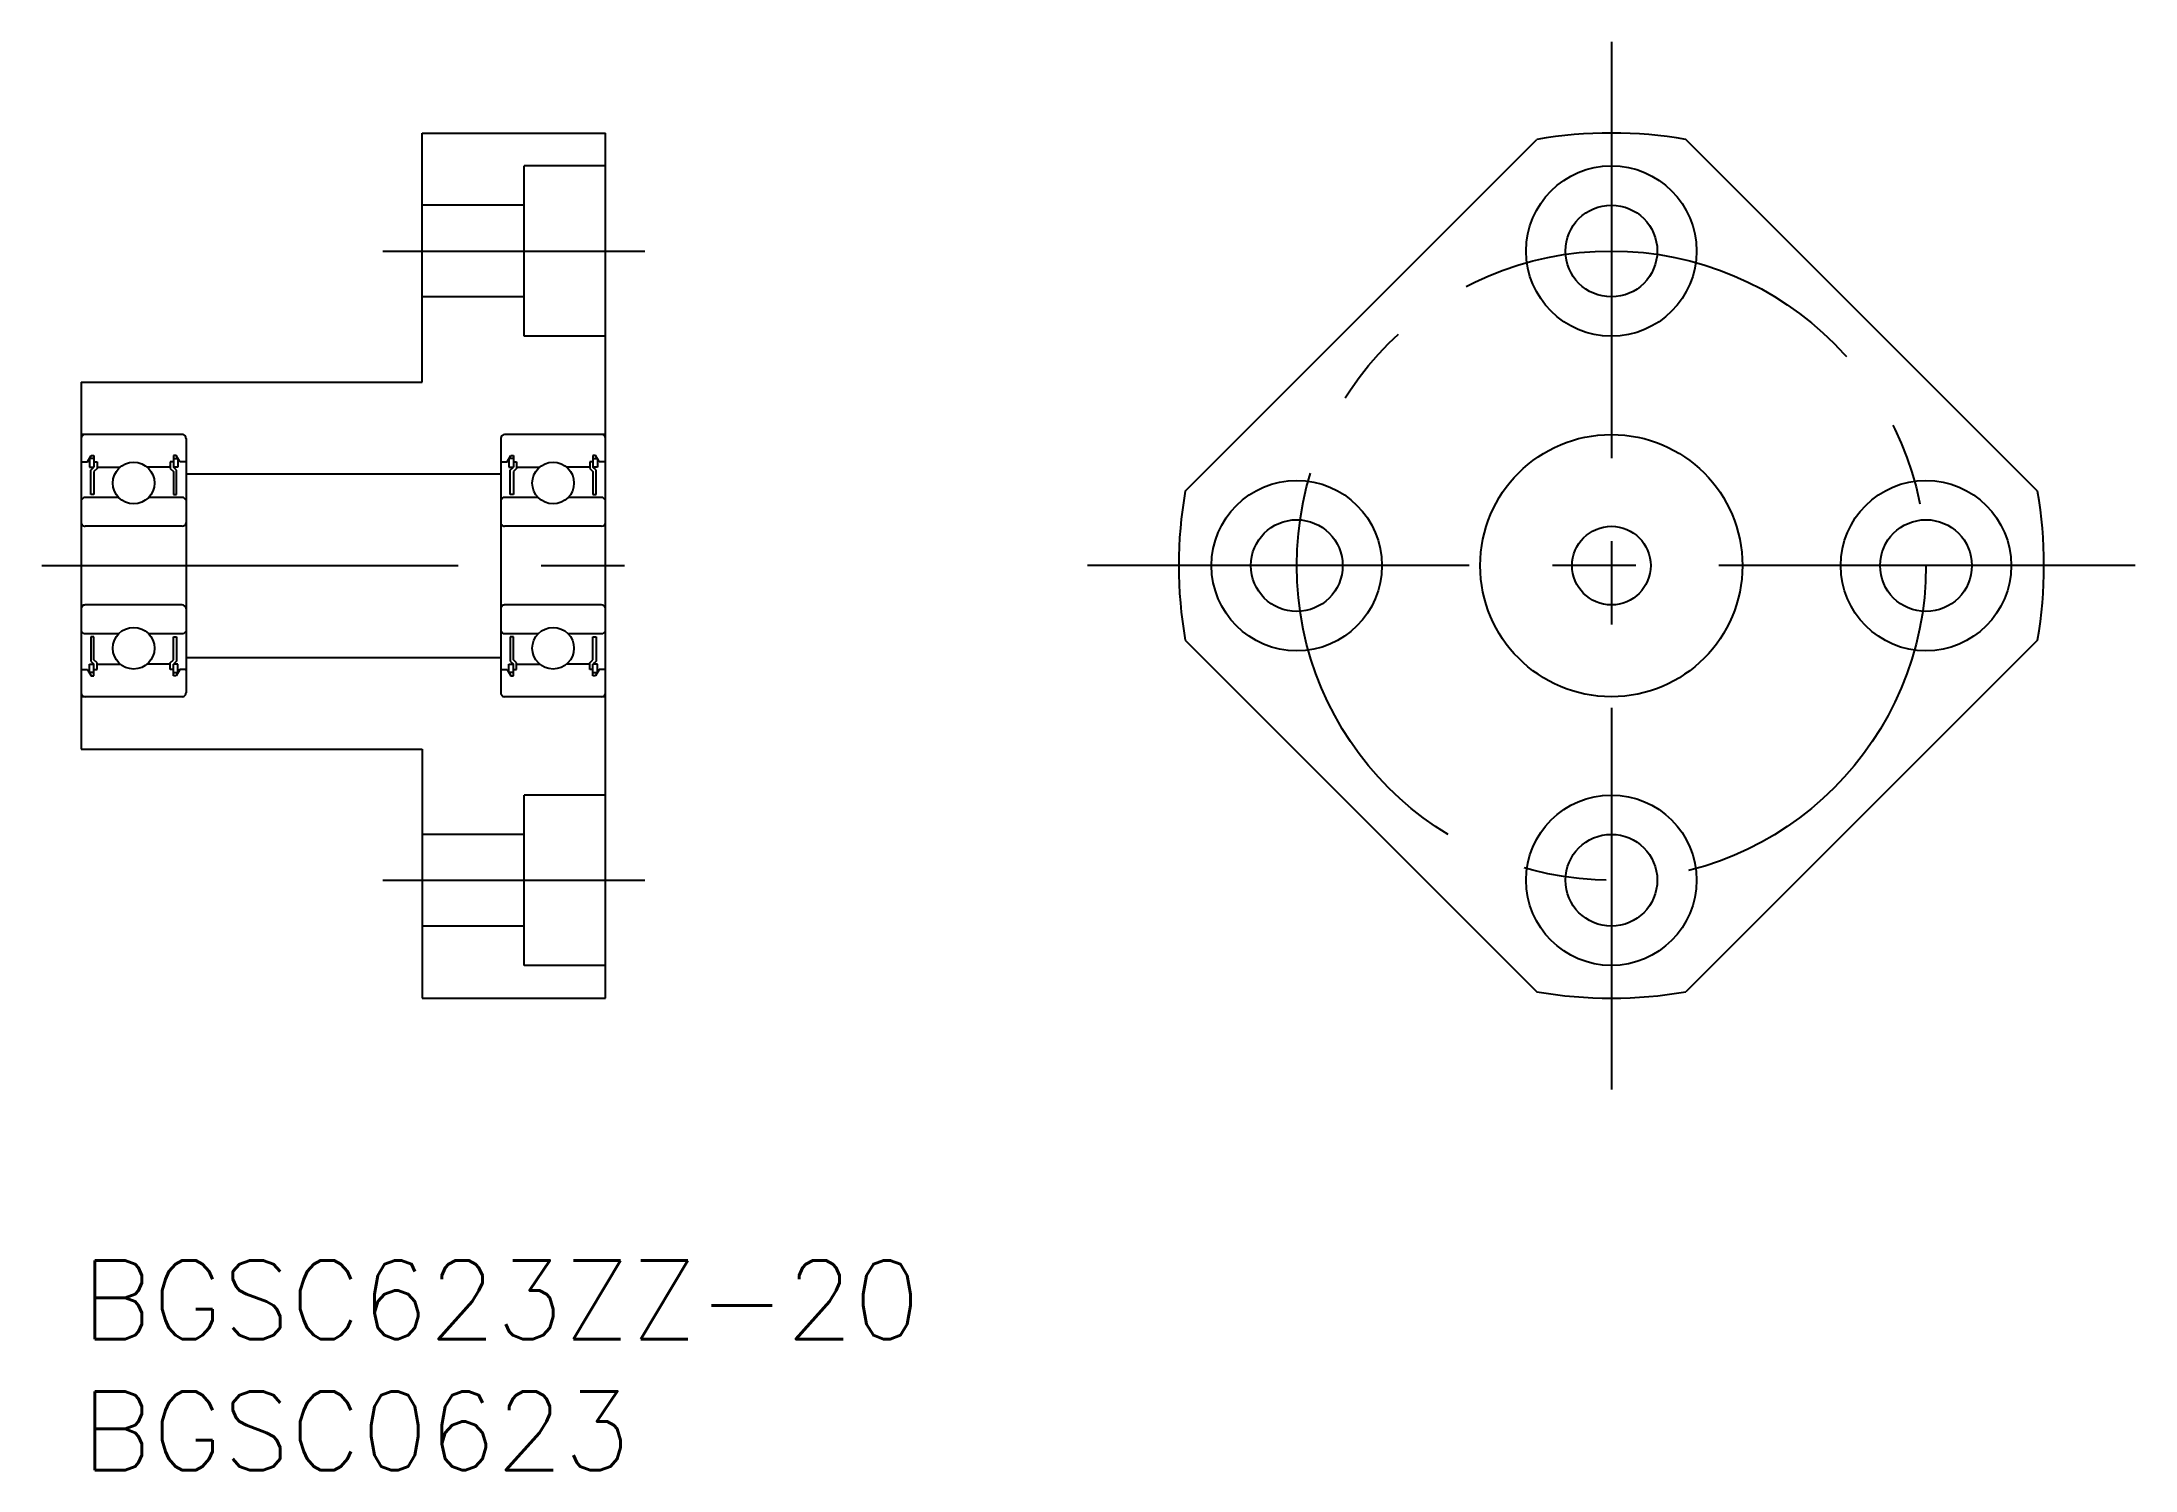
# Model space of a CAD drawing. Extents: x -1.5 to 78.3, y -8 to 46.5.
import ezdxf

# ---------------------------------------------------------------- set-up
doc = ezdxf.new("R2010")
doc.units = 0
doc.header["$LTSCALE"] = 0.5
doc.linetypes.add('CENTER', pattern=[50.8, 31.75, -6.35, 6.35, -6.35])
for name, color, linetype in [('MSM_CENTER', 1, 'CENTER'), ('MSM_CONTINUOUS', 7, 'CONTINUOUS'), ('MSM_PART_NUMBER', 7, 'CONTINUOUS')]:
    doc.layers.add(name, color=color, linetype=linetype)
doc.styles.get("Standard").update_dxf_attribs({"font": 'txt.shx', "height": 3, "bigfont": 'bigfont.shx'})

# ---------------------------------------------------------------- blocks, each defined once
blk = doc.blocks.new('*U1')
at = {"layer": 'MSM_PART_NUMBER'}
blk.add_text('BGSC623ZZ-20', height=3, dxfattribs=at).set_placement((0, -3))
blk = doc.blocks.new('*U2')
at = {"layer": 'MSM_PART_NUMBER'}
blk.add_text('BGSC0623', height=3, dxfattribs=at).set_placement((0, -8))

msp = doc.modelspace()

# ---------------------------------------------------------------- linework, layer by layer
at = {"layer": 'MSM_CENTER'}
for p, q in [((58.362, 46.477), (58.362, 6.523)), ((11.5, 38.5), (21.5, 38.5)), ((-1.5, 26.5), (21.5, 26.5)), ((78.339, 26.5), (38.384, 26.5)), ((11.5, 14.5), (21.5, 14.5))]:
    msp.add_line(p, q, dxfattribs=at)
msp.add_circle((58.362, 26.5), 12, dxfattribs=at)
at = {"layer": 'MSM_CONTINUOUS'}
for p, q in [((13, 43), (20, 43)), ((13, 33.5), (13, 43)), ((20, 10), (20, 43)), ((42.107, 29.338), (55.524, 42.754)), ((74.616, 29.338), (61.199, 42.754)), ((16.9, 35.25), (16.9, 41.75)), ((20, 41.75), (16.9, 41.75)), ((16.9, 40.25), (13, 40.25)), ((16.9, 36.75), (13, 36.75)), ((20, 35.25), (16.9, 35.25)), ((0, 33.5), (0, 19.5)), ((0, 33.5), (13, 33.5)), ((3.85, 31.5), (0, 31.5)), ((4, 31.35), (4, 21.65)), ((16, 31.35), (16, 21.65)), ((20, 31.5), (16.15, 31.5)), ((0, 30.49), (0.03, 30.46)), ((0.03, 30.46), (0.241, 30.46)), ((0.241, 30.46), (0.381, 30.701)), ((0.483, 30.581), (0.311, 30.581)), ((0.311, 30.581), (0.311, 30.26)), ((0.381, 30.701), (0.483, 30.701)), ((0.483, 30.701), (0.483, 30.26)), ((0.483, 30.46), (0.603, 30.46)), ((0.603, 30.46), (0.603, 30.21)), ((3.397, 30.46), (3.397, 30.21)), ((3.518, 30.46), (3.397, 30.46)), ((3.518, 30.701), (3.518, 30.26)), ((3.619, 30.701), (3.518, 30.701)), ((3.518, 30.581), (3.689, 30.581)), ((3.759, 30.46), (3.619, 30.701)), ((3.689, 30.581), (3.689, 30.26)), ((3.97, 30.46), (3.759, 30.46)), ((4, 30.49), (3.97, 30.46)), ((16, 30.49), (16.03, 30.46)), ((16.03, 30.46), (16.241, 30.46)), ((16.241, 30.46), (16.381, 30.701)), ((16.483, 30.581), (16.311, 30.581)), ((16.311, 30.581), (16.311, 30.26)), ((16.381, 30.701), (16.483, 30.701)), ((16.483, 30.701), (16.483, 30.26)), ((16.483, 30.46), (16.603, 30.46)), ((16.603, 30.46), (16.603, 30.21)), ((19.397, 30.46), (19.397, 30.21)), ((19.518, 30.46), (19.397, 30.46)), ((19.518, 30.701), (19.518, 30.26)), ((19.619, 30.701), (19.518, 30.701)), ((19.518, 30.581), (19.689, 30.581)), ((19.759, 30.46), (19.619, 30.701)), ((19.689, 30.581), (19.689, 30.26)), ((19.97, 30.46), (19.759, 30.46)), ((20, 30.49), (19.97, 30.46)), ((0.311, 30.26), (0.483, 30.26)), ((0.362, 30.139), (0.483, 30.26)), ((0.362, 29.216), (0.362, 30.139)), ((0.603, 30.21), (0.483, 30.089)), ((0.483, 30.089), (0.483, 29.216)), ((0.603, 30.29), (0.633, 30.26)), ((0.633, 30.26), (1.49, 30.26)), ((3.367, 30.26), (2.51, 30.26)), ((3.397, 30.29), (3.367, 30.26)), ((3.397, 30.21), (3.518, 30.089)), ((3.638, 30.139), (3.518, 30.26)), ((3.689, 30.26), (3.518, 30.26)), ((3.518, 30.089), (3.518, 29.216)), ((3.638, 29.216), (3.638, 30.139)), ((4, 30), (16, 30)), ((16.311, 30.26), (16.483, 30.26)), ((16.362, 30.139), (16.483, 30.26)), ((16.362, 29.216), (16.362, 30.139)), ((16.603, 30.21), (16.483, 30.089)), ((16.483, 30.089), (16.483, 29.216)), ((16.603, 30.29), (16.633, 30.26)), ((16.633, 30.26), (17.492, 30.26)), ((19.367, 30.26), (18.508, 30.26)), ((19.397, 30.29), (19.367, 30.26)), ((19.397, 30.21), (19.518, 30.089)), ((19.638, 30.139), (19.518, 30.26)), ((19.689, 30.26), (19.518, 30.26)), ((19.518, 30.089), (19.518, 29.216)), ((19.638, 29.216), (19.638, 30.139)), ((0.1, 29.1), (0, 29)), ((1.426, 29.1), (0.1, 29.1)), ((0.483, 29.216), (0.362, 29.216)), ((3.9, 29.1), (2.574, 29.1)), ((3.518, 29.216), (3.638, 29.216)), ((4, 29), (3.9, 29.1)), ((16.1, 29.1), (16, 29)), ((17.428, 29.1), (16.1, 29.1)), ((16.483, 29.216), (16.362, 29.216)), ((19.9, 29.1), (18.572, 29.1)), ((19.518, 29.216), (19.638, 29.216)), ((20, 29), (19.9, 29.1)), ((3.85, 28), (0.15, 28)), ((19.85, 28), (16.15, 28)), ((3.85, 25), (0.15, 25)), ((19.85, 25), (16.15, 25)), ((0.1, 23.9), (0, 24)), ((4, 24), (3.9, 23.9)), ((16.1, 23.9), (16, 24)), ((20, 24), (19.9, 23.9)), ((1.426, 23.9), (0.1, 23.9)), ((0.483, 23.784), (0.362, 23.784)), ((0.362, 23.784), (0.362, 22.861)), ((0.483, 22.911), (0.483, 23.784)), ((3.9, 23.9), (2.574, 23.9)), ((3.518, 22.911), (3.518, 23.784)), ((3.518, 23.784), (3.638, 23.784)), ((3.638, 23.784), (3.638, 22.861)), ((17.428, 23.9), (16.1, 23.9)), ((16.483, 23.784), (16.362, 23.784)), ((16.362, 23.784), (16.362, 22.861)), ((16.483, 22.911), (16.483, 23.784)), ((19.9, 23.9), (18.574, 23.9)), ((19.518, 22.911), (19.518, 23.784)), ((19.518, 23.784), (19.638, 23.784)), ((19.638, 23.784), (19.638, 22.861)), ((42.107, 23.662), (55.524, 10.246)), ((74.616, 23.662), (61.199, 10.246)), ((0, 22.51), (0.03, 22.54)), ((0.03, 22.54), (0.241, 22.54)), ((0.241, 22.54), (0.381, 22.299)), ((0.311, 22.74), (0.483, 22.74)), ((0.311, 22.419), (0.311, 22.74)), ((0.483, 22.419), (0.311, 22.419)), ((0.362, 22.861), (0.483, 22.74)), ((0.603, 22.79), (0.483, 22.911)), ((0.483, 22.299), (0.483, 22.74)), ((0.483, 22.54), (0.603, 22.54)), ((0.603, 22.54), (0.603, 22.79)), ((0.603, 22.71), (0.633, 22.74)), ((0.633, 22.74), (1.49, 22.74)), ((3.367, 22.74), (2.51, 22.74)), ((3.397, 22.71), (3.367, 22.74)), ((3.397, 22.79), (3.518, 22.911)), ((3.397, 22.54), (3.397, 22.79)), ((3.518, 22.54), (3.397, 22.54)), ((3.638, 22.861), (3.518, 22.74)), ((3.518, 22.299), (3.518, 22.74)), ((3.689, 22.74), (3.518, 22.74)), ((3.518, 22.419), (3.689, 22.419)), ((3.759, 22.54), (3.619, 22.299)), ((3.689, 22.419), (3.689, 22.74)), ((3.97, 22.54), (3.759, 22.54)), ((4, 22.51), (3.97, 22.54)), ((4, 23), (16, 23)), ((16, 22.51), (16.03, 22.54)), ((16.03, 22.54), (16.241, 22.54)), ((16.241, 22.54), (16.381, 22.299)), ((16.311, 22.74), (16.483, 22.74)), ((16.311, 22.419), (16.311, 22.74)), ((16.483, 22.419), (16.311, 22.419)), ((16.362, 22.861), (16.483, 22.74)), ((16.603, 22.79), (16.483, 22.911)), ((16.483, 22.299), (16.483, 22.74)), ((16.483, 22.54), (16.603, 22.54)), ((16.603, 22.54), (16.603, 22.79)), ((16.603, 22.71), (16.633, 22.74)), ((16.633, 22.74), (17.49, 22.74)), ((19.367, 22.74), (18.51, 22.74)), ((19.397, 22.71), (19.367, 22.74)), ((19.397, 22.79), (19.518, 22.911)), ((19.397, 22.54), (19.397, 22.79)), ((19.518, 22.54), (19.397, 22.54)), ((19.638, 22.861), (19.518, 22.74)), ((19.518, 22.299), (19.518, 22.74)), ((19.689, 22.74), (19.518, 22.74)), ((19.518, 22.419), (19.689, 22.419)), ((19.759, 22.54), (19.619, 22.299)), ((19.689, 22.419), (19.689, 22.74)), ((19.97, 22.54), (19.759, 22.54)), ((20, 22.51), (19.97, 22.54)), ((0.381, 22.299), (0.483, 22.299)), ((3.619, 22.299), (3.518, 22.299)), ((16.381, 22.299), (16.483, 22.299)), ((19.619, 22.299), (19.518, 22.299)), ((3.85, 21.5), (0, 21.5)), ((20, 21.5), (16.15, 21.5)), ((0, 19.5), (13, 19.5)), ((13, 19.5), (13, 10)), ((16.9, 11.25), (16.9, 17.75)), ((20, 17.75), (16.9, 17.75)), ((16.9, 16.25), (13, 16.25)), ((16.9, 12.75), (13, 12.75)), ((20, 11.25), (16.9, 11.25)), ((13, 10), (20, 10))]:
    msp.add_line(p, q, dxfattribs=at)
for centre, radius in [((58.362, 38.5), 3.25), ((58.362, 38.5), 1.75), ((58.362, 26.5), 5), ((2, 29.65), 0.795), ((18, 29.65), 0.795), ((46.362, 26.5), 3.25), ((70.362, 26.5), 3.25), ((46.362, 26.5), 1.75), ((58.362, 26.5), 1.5), ((70.362, 26.5), 1.75), ((2, 23.35), 0.795), ((18, 23.35), 0.795), ((58.362, 14.5), 3.25), ((58.362, 14.5), 1.75)]:
    msp.add_circle(centre, radius, dxfattribs=at)
for centre, radius, start, end in [((58.362, 26.5), 16.5, 80.0968, 99.9032), ((0.15, 31.35), 0.15, 90, 179.99998), ((3.85, 31.35), 0.15, 359.99999, 90), ((16.15, 31.35), 0.15, 90, 179.99998), ((19.85, 31.35), 0.15, 359.99999, 90), ((58.362, 26.5), 16.5, 170.0968, 189.9032), ((58.362, 26.5), 16.5, 350.0968, 9.9032), ((0.15, 28.15), 0.15, 179.99998, 270), ((3.85, 28.15), 0.15, 270, 359.99999), ((16.15, 28.15), 0.15, 179.99998, 270), ((19.85, 28.15), 0.15, 270, 359.99999), ((0.15, 24.85), 0.15, 90, 180.00002), ((3.85, 24.85), 0.15, 0.00001, 90), ((16.15, 24.85), 0.15, 90, 180.00002), ((19.85, 24.85), 0.15, 0.00001, 90), ((0.15, 21.65), 0.15, 180.00002, 270), ((3.85, 21.65), 0.15, 270, 0.00001), ((16.15, 21.65), 0.15, 179.99999, 270), ((19.85, 21.65), 0.15, 270, 0.00001), ((58.362, 26.5), 16.5, 260.0968, 279.9032)]:
    msp.add_arc(centre, radius, start, end, dxfattribs=at)

# ---------------------------------------------------------------- block references
for name in ['*U1', '*U2']:
    msp.add_blockref(name, (0, 0), dxfattribs=at)

doc.saveas('drawing.dxf')
